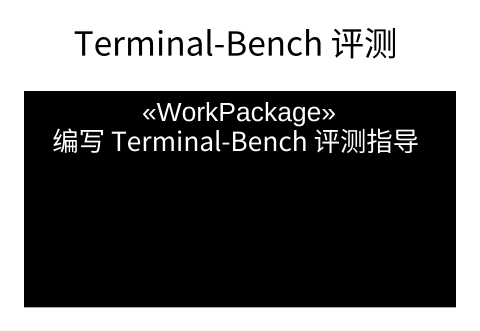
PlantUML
@startuml
title Terminal-Bench 评测
hide circle
hide empty members
class "编写 Terminal-Bench 评测指导" as 编写_Terminal_Bench_评测指导 <<WorkPackage>> #000000
@enduml
